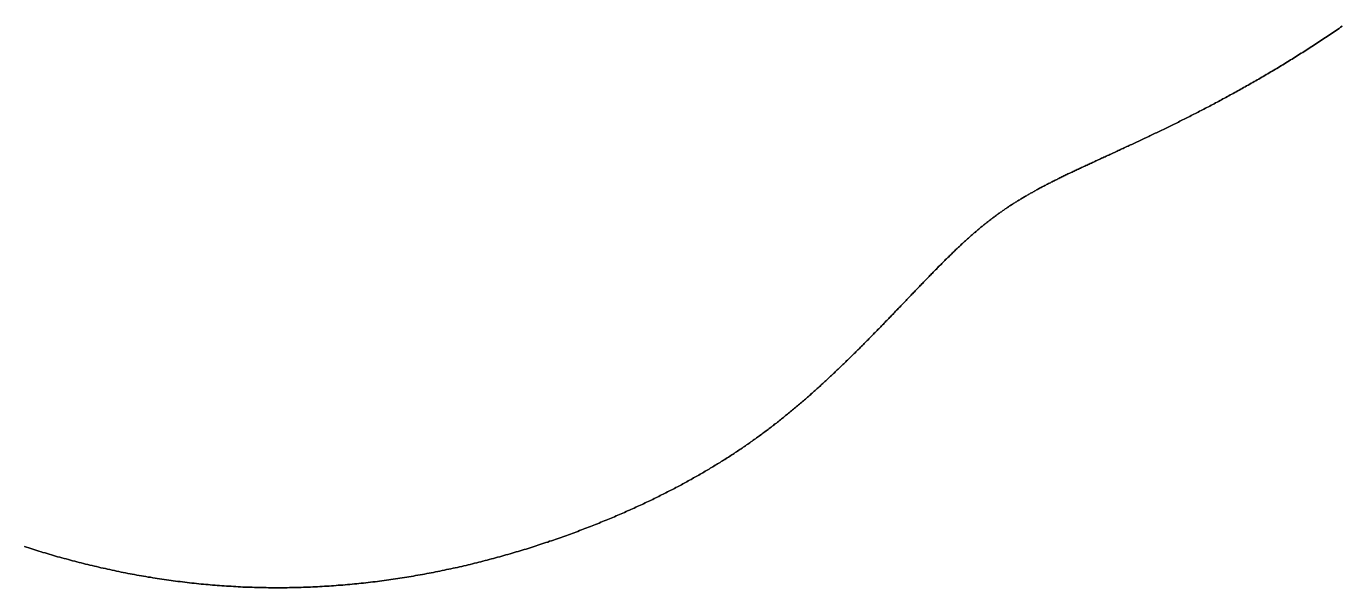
# Model space of a CAD drawing. Header units: inches. Extents: x 130170 to 284068, y 377793 to 804530.
# Drawn here: x 256620 to 256751.7, y 735144 to 735200.3 of the extents above; entities that cross this region are included whole.
import ezdxf

# ---------------------------------------------------------------- set-up
doc = ezdxf.new("R2010")
doc.units = ezdxf.units.IN
doc.header["$MEASUREMENT"] = 0
doc.layers.add('muni_il', color=7, linetype='Continuous')

msp = doc.modelspace()

# ---------------------------------------------------------------- linework, layer by layer
at = {"layer": 'muni_il'}
for points in [[(256619.83, 735148.16), (256620.03, 735148.09), (256620.24, 735148.03), (256620.44, 735147.96), (256620.64, 735147.9), (256620.85, 735147.84), (256621.05, 735147.77), (256621.26, 735147.71), (256621.47, 735147.65), (256621.67, 735147.58), (256621.88, 735147.52), (256622.09, 735147.46), (256622.3, 735147.4), (256622.51, 735147.33), (256622.72, 735147.27), (256622.93, 735147.21), (256623.14, 735147.15), (256623.36, 735147.09), (256623.57, 735147.03), (256623.78, 735146.97), (256624, 735146.92), (256624.21, 735146.86), (256624.43, 735146.8), (256624.64, 735146.74), (256624.86, 735146.69), (256625.07, 735146.63), (256625.29, 735146.57), (256625.51, 735146.52), (256625.73, 735146.46), (256625.94, 735146.41), (256626.16, 735146.36), (256626.38, 735146.3), (256626.6, 735146.25), (256626.82, 735146.2), (256627.04, 735146.15), (256627.26, 735146.1), (256627.48, 735146.04), (256627.71, 735145.99), (256627.93, 735145.95), (256628.15, 735145.9), (256628.37, 735145.85), (256628.6, 735145.8), (256628.82, 735145.75), (256629.04, 735145.71), (256629.27, 735145.66), (256629.49, 735145.61), (256629.72, 735145.57), (256629.94, 735145.53), (256630.17, 735145.48), (256630.39, 735145.44), (256630.62, 735145.4), (256630.85, 735145.35), (256631.07, 735145.31), (256631.3, 735145.27), (256631.53, 735145.23), (256631.75, 735145.19), (256631.98, 735145.15), (256632.21, 735145.11), (256632.44, 735145.08), (256632.67, 735145.04), (256632.9, 735145), (256633.12, 735144.97), (256633.35, 735144.93), (256633.58, 735144.9), (256633.81, 735144.86), (256634.04, 735144.83), (256634.27, 735144.8), (256634.5, 735144.77), (256634.73, 735144.74), (256634.96, 735144.7), (256635.19, 735144.67), (256635.43, 735144.65), (256635.66, 735144.62), (256635.89, 735144.59), (256636.12, 735144.56), (256636.35, 735144.54), (256636.58, 735144.51), (256636.81, 735144.48), (256637.05, 735144.46), (256637.28, 735144.44), (256637.51, 735144.41), (256637.74, 735144.39), (256637.98, 735144.37), (256638.21, 735144.35), (256638.44, 735144.33), (256638.67, 735144.31), (256638.91, 735144.29), (256639.14, 735144.27), (256639.37, 735144.25), (256639.61, 735144.24), (256639.84, 735144.22), (256640.07, 735144.2), (256640.31, 735144.19), (256640.54, 735144.18), (256640.77, 735144.16), (256641.01, 735144.15), (256641.24, 735144.14), (256641.47, 735144.13), (256641.71, 735144.11), (256641.94, 735144.1), (256642.17, 735144.1), (256642.41, 735144.09), (256642.64, 735144.08), (256642.88, 735144.07), (256643.11, 735144.07), (256643.34, 735144.06), (256643.58, 735144.05), (256643.81, 735144.05), (256644.05, 735144.05), (256644.28, 735144.04), (256644.51, 735144.04), (256644.75, 735144.04), (256644.98, 735144.04), (256645.21, 735144.04), (256645.45, 735144.04), (256645.68, 735144.04), (256645.92, 735144.04), (256646.15, 735144.04), (256646.38, 735144.05), (256646.62, 735144.05), (256646.85, 735144.06), (256647.08, 735144.06), (256647.32, 735144.07), (256647.55, 735144.07), (256647.78, 735144.08), (256648.02, 735144.09), (256648.25, 735144.1), (256648.48, 735144.11), (256648.71, 735144.12), (256648.95, 735144.13), (256649.18, 735144.14), (256649.41, 735144.15), (256649.64, 735144.17), (256649.88, 735144.18), (256650.11, 735144.19), (256650.34, 735144.21), (256650.57, 735144.22), (256650.8, 735144.24), (256651.04, 735144.26), (256651.27, 735144.28), (256651.5, 735144.29), (256651.73, 735144.31), (256651.96, 735144.33), (256652.19, 735144.35), (256652.42, 735144.37), (256652.65, 735144.39), (256652.88, 735144.42), (256653.11, 735144.44), (256653.34, 735144.46), (256653.57, 735144.49), (256653.8, 735144.51), (256654.03, 735144.54), (256654.26, 735144.56), (256654.49, 735144.59), (256654.72, 735144.62), (256654.95, 735144.64), (256655.18, 735144.67), (256655.41, 735144.7), (256655.63, 735144.73), (256655.86, 735144.76), (256656.09, 735144.79), (256656.32, 735144.82), (256656.54, 735144.86), (256656.77, 735144.89), (256657, 735144.92), (256657.22, 735144.96), (256657.45, 735144.99), (256657.67, 735145.03), (256657.9, 735145.06), (256658.12, 735145.1), (256658.35, 735145.14), (256658.57, 735145.17), (256658.8, 735145.21), (256659.02, 735145.25), (256659.24, 735145.29), (256659.47, 735145.33), (256659.69, 735145.37), (256659.91, 735145.41), (256660.13, 735145.45), (256660.36, 735145.49), (256660.58, 735145.53), (256660.8, 735145.58), (256661.02, 735145.62), (256661.24, 735145.66), (256661.46, 735145.71), (256661.68, 735145.75), (256661.9, 735145.8), (256662.12, 735145.85), (256662.33, 735145.89), (256662.55, 735145.94), (256662.77, 735145.99), (256662.99, 735146.03), (256663.2, 735146.08), (256663.42, 735146.13), (256663.64, 735146.18), (256663.85, 735146.23), (256664.07, 735146.28), (256664.28, 735146.33), (256664.5, 735146.38), (256664.71, 735146.44), (256664.92, 735146.49), (256665.14, 735146.54), (256665.35, 735146.59), (256665.56, 735146.65), (256665.77, 735146.7), (256665.98, 735146.76), (256666.19, 735146.81), (256666.4, 735146.87), (256666.61, 735146.92), (256666.82, 735146.98), (256667.03, 735147.03), (256667.24, 735147.09), (256667.45, 735147.15), (256667.65, 735147.2), (256667.86, 735147.26), (256668.07, 735147.32), (256668.27, 735147.38), (256668.48, 735147.44), (256668.68, 735147.5), (256668.88, 735147.56), (256669.09, 735147.62), (256669.29, 735147.68), (256669.49, 735147.74), (256669.69, 735147.8), (256669.89, 735147.86), (256670.09, 735147.92), (256670.29, 735147.98), (256670.49, 735148.05), (256670.69, 735148.11), (256670.89, 735148.17), (256671.09, 735148.24), (256671.28, 735148.3), (256671.48, 735148.36), (256671.67, 735148.43), (256671.87, 735148.49), (256672.06, 735148.56), (256672.26, 735148.62), (256672.45, 735148.69), (256672.64, 735148.75), (256672.83, 735148.82), (256673.02, 735148.88), (256673.21, 735148.95), (256673.4, 735149.02), (256673.59, 735149.08), (256673.78, 735149.15), (256673.97, 735149.22), (256674.16, 735149.28), (256674.34, 735149.35), (256674.53, 735149.42), (256674.71, 735149.49), (256674.9, 735149.55), (256675.08, 735149.62), (256675.27, 735149.69), (256675.45, 735149.76), (256675.63, 735149.83), (256675.81, 735149.9), (256675.99, 735149.97), (256676.17, 735150.04), (256676.35, 735150.1), (256676.53, 735150.17), (256676.71, 735150.24), (256676.88, 735150.31), (256677.06, 735150.38), (256677.24, 735150.45), (256677.41, 735150.52), (256677.58, 735150.6), (256677.76, 735150.67), (256677.93, 735150.74), (256678.1, 735150.81), (256678.27, 735150.88), (256678.44, 735150.95), (256678.61, 735151.02), (256678.78, 735151.09), (256678.95, 735151.16), (256679.12, 735151.24), (256679.29, 735151.31), (256679.45, 735151.38), (256679.62, 735151.45), (256679.78, 735151.52), (256679.95, 735151.59), (256680.11, 735151.67), (256680.27, 735151.74), (256680.44, 735151.81), (256680.6, 735151.88), (256680.76, 735151.96), (256680.92, 735152.03), (256681.08, 735152.1), (256681.23, 735152.17), (256681.39, 735152.25), (256681.55, 735152.32), (256681.71, 735152.39), (256681.86, 735152.46), (256682.02, 735152.54), (256682.17, 735152.61), (256682.32, 735152.68), (256682.48, 735152.76), (256682.63, 735152.83), (256682.78, 735152.9), (256682.93, 735152.98), (256683.08, 735153.05), (256683.23, 735153.12), (256683.38, 735153.19), (256683.53, 735153.27), (256683.67, 735153.34), (256683.82, 735153.42), (256683.97, 735153.49), (256684.11, 735153.56), (256684.26, 735153.64), (256684.4, 735153.71), (256684.54, 735153.78), (256684.69, 735153.86), (256684.83, 735153.93), (256684.97, 735154), (256685.11, 735154.08), (256685.25, 735154.15), (256685.39, 735154.23), (256685.53, 735154.3), (256685.67, 735154.37), (256685.8, 735154.45), (256685.94, 735154.52), (256686.08, 735154.59), (256686.21, 735154.67), (256686.35, 735154.74), (256686.48, 735154.82), (256686.62, 735154.89), (256686.75, 735154.96), (256686.88, 735155.04), (256687.01, 735155.11), (256687.14, 735155.19), (256687.27, 735155.26), (256687.4, 735155.34), (256687.53, 735155.41), (256687.66, 735155.48), (256687.79, 735155.56), (256687.92, 735155.63), (256688.05, 735155.71), (256688.17, 735155.78), (256688.3, 735155.86), (256688.43, 735155.93), (256688.55, 735156.01), (256688.67, 735156.08), (256688.8, 735156.16), (256688.92, 735156.23), (256689.05, 735156.31), (256689.17, 735156.38), (256689.29, 735156.46), (256689.41, 735156.53), (256689.53, 735156.61), (256689.65, 735156.68), (256689.77, 735156.76), (256689.89, 735156.83), (256690.01, 735156.91), (256690.13, 735156.98), (256690.25, 735157.06), (256690.37, 735157.13), (256690.48, 735157.21), (256690.6, 735157.28), (256690.72, 735157.36), (256690.83, 735157.44), (256690.95, 735157.51), (256691.06, 735157.59), (256691.18, 735157.66), (256691.29, 735157.74), (256691.41, 735157.82), (256691.52, 735157.89), (256691.63, 735157.97), (256691.74, 735158.04), (256691.86, 735158.12), (256691.97, 735158.2), (256692.08, 735158.28), (256692.19, 735158.35), (256692.3, 735158.43), (256692.41, 735158.51), (256692.52, 735158.58), (256692.63, 735158.66), (256692.74, 735158.74), (256692.85, 735158.82), (256692.96, 735158.89), (256693.07, 735158.97), (256693.18, 735159.05), (256693.28, 735159.13), (256693.39, 735159.21), (256693.5, 735159.28), (256693.61, 735159.36), (256693.71, 735159.44), (256693.82, 735159.52), (256693.92, 735159.6), (256694.03, 735159.68), (256694.14, 735159.76), (256694.24, 735159.84), (256694.35, 735159.91), (256694.45, 735159.99), (256694.55, 735160.07), (256694.66, 735160.15), (256694.76, 735160.23), (256694.87, 735160.31), (256694.97, 735160.39), (256695.07, 735160.47), (256695.18, 735160.55), (256695.28, 735160.64), (256695.38, 735160.72), (256695.48, 735160.8), (256695.59, 735160.88), (256695.69, 735160.96), (256695.79, 735161.04), (256695.89, 735161.12), (256695.99, 735161.2), (256696.1, 735161.29), (256696.2, 735161.37), (256696.3, 735161.45), (256696.4, 735161.53), (256696.5, 735161.62), (256696.6, 735161.7), (256696.7, 735161.78), (256696.8, 735161.86), (256696.9, 735161.95), (256697, 735162.03), (256697.1, 735162.11), (256697.2, 735162.2), (256697.3, 735162.28), (256697.4, 735162.37), (256697.5, 735162.45), (256697.59, 735162.54), (256697.69, 735162.62), (256697.79, 735162.71), (256697.89, 735162.79), (256697.99, 735162.88), (256698.09, 735162.96), (256698.19, 735163.05), (256698.28, 735163.13), (256698.38, 735163.22), (256698.48, 735163.3), (256698.58, 735163.39), (256698.67, 735163.48), (256698.77, 735163.56), (256698.87, 735163.65), (256698.97, 735163.74), (256699.06, 735163.82), (256699.16, 735163.91), (256699.26, 735164), (256699.36, 735164.09), (256699.45, 735164.17), (256699.55, 735164.26), (256699.64, 735164.35), (256699.74, 735164.44), (256699.84, 735164.53), (256699.93, 735164.61), (256700.03, 735164.7), (256700.13, 735164.79), (256700.22, 735164.88), (256700.32, 735164.97), (256700.41, 735165.06), (256700.51, 735165.15), (256700.61, 735165.24), (256700.7, 735165.33), (256700.8, 735165.42), (256700.89, 735165.51), (256700.99, 735165.6), (256701.08, 735165.69), (256701.18, 735165.78), (256701.27, 735165.87), (256701.37, 735165.96), (256701.46, 735166.05), (256701.56, 735166.14), (256701.65, 735166.23), (256701.75, 735166.32), (256701.84, 735166.41), (256701.94, 735166.5), (256702.03, 735166.59), (256702.12, 735166.69), (256702.22, 735166.78), (256702.31, 735166.87), (256702.41, 735166.96), (256702.5, 735167.05), (256702.59, 735167.14), (256702.69, 735167.24), (256702.78, 735167.33), (256702.87, 735167.42), (256702.97, 735167.51), (256703.06, 735167.6), (256703.15, 735167.7), (256703.25, 735167.79), (256703.34, 735167.88), (256703.43, 735167.97), (256703.53, 735168.07), (256703.62, 735168.16), (256703.71, 735168.25), (256703.8, 735168.34), (256703.9, 735168.44), (256703.99, 735168.53), (256704.08, 735168.62), (256704.17, 735168.71), (256704.26, 735168.81), (256704.36, 735168.9), (256704.45, 735168.99), (256704.54, 735169.09), (256704.63, 735169.18), (256704.72, 735169.27), (256704.81, 735169.36), (256704.9, 735169.46), (256704.99, 735169.55), (256705.09, 735169.64), (256705.18, 735169.73), (256705.27, 735169.83), (256705.36, 735169.92), (256705.45, 735170.01), (256705.54, 735170.1), (256705.63, 735170.2), (256705.72, 735170.29), (256705.81, 735170.38), (256705.9, 735170.47), (256705.98, 735170.57), (256706.07, 735170.66), (256706.16, 735170.75), (256706.25, 735170.84), (256706.34, 735170.93), (256706.43, 735171.03), (256706.52, 735171.12), (256706.61, 735171.21), (256706.69, 735171.3), (256706.78, 735171.39), (256706.87, 735171.48), (256706.96, 735171.57), (256707.05, 735171.67), (256707.13, 735171.76), (256707.22, 735171.85), (256707.31, 735171.94), (256707.39, 735172.03), (256707.48, 735172.12), (256707.57, 735172.21), (256707.65, 735172.3), (256707.74, 735172.39), (256707.83, 735172.48), (256707.91, 735172.57), (256708, 735172.66), (256708.08, 735172.75), (256708.17, 735172.84), (256708.25, 735172.93), (256708.34, 735173.02), (256708.42, 735173.1), (256708.51, 735173.19), (256708.59, 735173.28), (256708.68, 735173.37), (256708.76, 735173.46), (256708.84, 735173.55), (256708.93, 735173.63), (256709.01, 735173.72), (256709.1, 735173.81), (256709.18, 735173.89), (256709.26, 735173.98), (256709.35, 735174.07), (256709.43, 735174.15), (256709.51, 735174.24), (256709.59, 735174.33), (256709.68, 735174.41), (256709.76, 735174.5), (256709.84, 735174.58), (256709.92, 735174.67), (256710, 735174.75), (256710.08, 735174.83), (256710.17, 735174.92), (256710.25, 735175), (256710.33, 735175.09), (256710.41, 735175.17), (256710.49, 735175.25), (256710.57, 735175.33), (256710.65, 735175.42), (256710.73, 735175.5), (256710.81, 735175.58), (256710.89, 735175.66), (256710.97, 735175.74), (256711.05, 735175.83), (256711.13, 735175.91), (256711.21, 735175.99), (256711.28, 735176.07), (256711.36, 735176.15), (256711.44, 735176.23), (256711.52, 735176.31), (256711.6, 735176.38), (256711.68, 735176.46), (256711.76, 735176.54), (256711.83, 735176.62), (256711.91, 735176.7), (256711.99, 735176.77), (256712.07, 735176.85), (256712.14, 735176.93), (256712.22, 735177.01), (256712.3, 735177.08), (256712.37, 735177.16), (256712.45, 735177.23), (256712.53, 735177.31), (256712.6, 735177.38), (256712.68, 735177.46), (256712.76, 735177.53), (256712.83, 735177.61), (256712.91, 735177.68), (256712.99, 735177.75), (256713.06, 735177.83), (256713.14, 735177.9), (256713.21, 735177.97), (256713.29, 735178.04), (256713.36, 735178.11), (256713.44, 735178.19), (256713.52, 735178.26), (256713.59, 735178.33), (256713.67, 735178.4), (256713.74, 735178.47), (256713.82, 735178.54), (256713.89, 735178.61), (256713.97, 735178.68), (256714.04, 735178.75), (256714.12, 735178.81), (256714.19, 735178.88), (256714.27, 735178.95), (256714.34, 735179.02), (256714.42, 735179.08), (256714.49, 735179.15), (256714.56, 735179.22), (256714.64, 735179.28), (256714.71, 735179.35), (256714.79, 735179.41), (256714.86, 735179.48), (256714.94, 735179.55), (256715.01, 735179.61), (256715.09, 735179.67), (256715.16, 735179.74), (256715.24, 735179.8), (256715.31, 735179.87), (256715.38, 735179.93), (256715.46, 735179.99), (256715.53, 735180.05), (256715.61, 735180.12), (256715.68, 735180.18), (256715.76, 735180.24), (256715.83, 735180.3), (256715.91, 735180.36), (256715.98, 735180.42), (256716.06, 735180.48), (256716.13, 735180.54), (256716.21, 735180.6), (256716.28, 735180.66), (256716.36, 735180.72), (256716.43, 735180.78), (256716.51, 735180.84), (256716.58, 735180.9), (256716.66, 735180.95), (256716.73, 735181.01), (256716.81, 735181.07), (256716.88, 735181.13), (256716.96, 735181.18), (256717.04, 735181.24), (256717.11, 735181.3), (256717.19, 735181.35), (256717.26, 735181.41), (256717.34, 735181.47), (256717.42, 735181.52), (256717.49, 735181.58), (256717.57, 735181.63), (256717.65, 735181.69), (256717.73, 735181.74), (256717.8, 735181.8), (256717.88, 735181.85), (256717.96, 735181.9), (256718.04, 735181.96), (256718.11, 735182.01), (256718.19, 735182.06), (256718.27, 735182.12), (256718.35, 735182.17), (256718.43, 735182.22), (256718.51, 735182.28), (256718.59, 735182.33), (256718.67, 735182.38), (256718.75, 735182.43), (256718.83, 735182.48), (256718.91, 735182.54), (256718.99, 735182.59), (256719.07, 735182.64), (256719.15, 735182.69), (256719.23, 735182.74), (256719.31, 735182.79), (256719.39, 735182.84), (256719.48, 735182.89), (256719.56, 735182.94), (256719.64, 735182.99), (256719.72, 735183.04), (256719.81, 735183.09), (256719.89, 735183.14), (256719.97, 735183.19), (256720.06, 735183.24), (256720.14, 735183.29), (256720.23, 735183.34), (256720.31, 735183.39), (256720.4, 735183.44), (256720.48, 735183.49), (256720.57, 735183.54), (256720.65, 735183.59), (256720.74, 735183.63), (256720.83, 735183.68), (256720.91, 735183.73), (256721, 735183.78), (256721.09, 735183.83), (256721.18, 735183.88), (256721.26, 735183.93), (256721.35, 735183.97), (256721.44, 735184.02), (256721.53, 735184.07), (256721.62, 735184.12), (256721.71, 735184.17), (256721.8, 735184.22), (256721.89, 735184.26), (256721.99, 735184.31), (256722.08, 735184.36), (256722.17, 735184.41), (256722.26, 735184.46), (256722.35, 735184.5), (256722.45, 735184.55), (256722.54, 735184.6), (256722.64, 735184.65), (256722.73, 735184.7), (256722.83, 735184.74), (256722.92, 735184.79), (256723.02, 735184.84), (256723.11, 735184.89), (256723.21, 735184.94), (256723.31, 735184.98), (256723.4, 735185.03), (256723.5, 735185.08), (256723.6, 735185.13), (256723.7, 735185.18), (256723.8, 735185.22), (256723.9, 735185.27), (256724, 735185.32), (256724.1, 735185.37), (256724.2, 735185.42), (256724.3, 735185.47), (256724.4, 735185.52), (256724.5, 735185.57), (256724.6, 735185.61), (256724.71, 735185.66), (256724.81, 735185.71), (256724.91, 735185.76), (256725.02, 735185.81), (256725.12, 735185.86), (256725.23, 735185.91), (256725.33, 735185.96), (256725.44, 735186.01), (256725.55, 735186.06), (256725.65, 735186.11), (256725.76, 735186.16), (256725.87, 735186.21), (256725.98, 735186.26), (256726.09, 735186.31), (256726.2, 735186.36), (256726.31, 735186.41), (256726.42, 735186.46), (256726.53, 735186.52), (256726.64, 735186.57), (256726.75, 735186.62), (256726.86, 735186.67), (256726.97, 735186.72), (256727.09, 735186.77), (256727.2, 735186.83), (256727.31, 735186.88), (256727.43, 735186.93), (256727.54, 735186.98), (256727.66, 735187.04), (256727.77, 735187.09), (256727.89, 735187.14), (256728.01, 735187.2), (256728.12, 735187.25), (256728.24, 735187.31), (256728.36, 735187.36), (256728.48, 735187.41), (256728.59, 735187.47), (256728.71, 735187.52), (256728.83, 735187.58), (256728.95, 735187.63), (256729.07, 735187.69), (256729.19, 735187.74), (256729.32, 735187.8), (256729.44, 735187.86), (256729.56, 735187.91), (256729.68, 735187.97), (256729.81, 735188.03), (256729.93, 735188.08), (256730.05, 735188.14), (256730.18, 735188.2), (256730.3, 735188.26), (256730.43, 735188.32), (256730.55, 735188.37), (256730.68, 735188.43), (256730.81, 735188.49), (256730.93, 735188.55), (256731.06, 735188.61), (256731.19, 735188.67), (256731.32, 735188.73), (256731.44, 735188.79), (256731.57, 735188.85), (256731.7, 735188.91), (256731.83, 735188.97), (256731.96, 735189.03), (256732.09, 735189.1), (256732.22, 735189.16), (256732.35, 735189.22), (256732.49, 735189.28), (256732.62, 735189.34), (256732.75, 735189.41), (256732.88, 735189.47), (256733.02, 735189.53), (256733.15, 735189.6), (256733.28, 735189.66), (256733.42, 735189.73), (256733.55, 735189.79), (256733.69, 735189.86), (256733.82, 735189.92), (256733.96, 735189.99), (256734.1, 735190.05), (256734.23, 735190.12), (256734.37, 735190.19), (256734.51, 735190.25), (256734.64, 735190.32), (256734.78, 735190.39), (256734.92, 735190.46), (256735.06, 735190.53), (256735.2, 735190.59), (256735.34, 735190.66), (256735.47, 735190.73), (256735.61, 735190.8), (256735.75, 735190.87), (256735.89, 735190.94), (256736.04, 735191.01), (256736.18, 735191.08), (256736.32, 735191.15), (256736.46, 735191.22), (256736.6, 735191.3), (256736.74, 735191.37), (256736.89, 735191.44), (256737.03, 735191.51), (256737.17, 735191.59), (256737.31, 735191.66), (256737.46, 735191.73), (256737.6, 735191.81), (256737.75, 735191.88), (256737.89, 735191.96), (256738.03, 735192.03), (256738.18, 735192.11), (256738.32, 735192.18), (256738.47, 735192.26), (256738.61, 735192.33), (256738.76, 735192.41), (256738.91, 735192.49), (256739.05, 735192.57), (256739.2, 735192.64), (256739.34, 735192.72), (256739.49, 735192.8), (256739.64, 735192.88), (256739.79, 735192.96), (256739.93, 735193.04), (256740.08, 735193.12), (256740.23, 735193.2), (256740.38, 735193.28), (256740.52, 735193.36), (256740.67, 735193.44), (256740.82, 735193.52), (256740.97, 735193.6), (256741.12, 735193.68), (256741.27, 735193.77), (256741.42, 735193.85), (256741.57, 735193.93), (256741.72, 735194.01), (256741.87, 735194.1), (256742.01, 735194.18), (256742.16, 735194.27), (256742.31, 735194.35), (256742.47, 735194.44), (256742.62, 735194.52), (256742.77, 735194.61), (256742.92, 735194.69), (256743.07, 735194.78), (256743.22, 735194.87), (256743.37, 735194.95), (256743.52, 735195.04), (256743.67, 735195.13), (256743.82, 735195.22), (256743.97, 735195.3), (256744.12, 735195.39), (256744.28, 735195.48), (256744.43, 735195.57), (256744.58, 735195.66), (256744.73, 735195.75), (256744.88, 735195.84), (256745.04, 735195.93), (256745.19, 735196.02), (256745.34, 735196.11), (256745.49, 735196.21), (256745.64, 735196.3), (256745.8, 735196.39), (256745.95, 735196.48), (256746.1, 735196.58), (256746.25, 735196.67), (256746.4, 735196.76), (256746.56, 735196.86), (256746.71, 735196.95), (256746.86, 735197.04), (256747.01, 735197.14), (256747.17, 735197.23), (256747.32, 735197.33), (256747.47, 735197.43), (256747.62, 735197.52), (256747.78, 735197.62), (256747.93, 735197.71), (256748.08, 735197.81), (256748.24, 735197.91), (256748.39, 735198.01), (256748.54, 735198.1), (256748.69, 735198.2), (256748.85, 735198.3), (256749, 735198.4), (256749.15, 735198.5), (256749.3, 735198.6), (256749.45, 735198.7), (256749.61, 735198.8), (256749.76, 735198.9), (256749.91, 735199), (256750.06, 735199.1), (256750.22, 735199.2), (256750.37, 735199.3), (256750.52, 735199.4), (256750.67, 735199.5), (256750.82, 735199.61), (256750.98, 735199.71), (256751.13, 735199.81), (256751.28, 735199.92), (256751.43, 735200.02), (256751.58, 735200.12), (256751.73, 735200.23), (256751.89, 735200.33)], [(256751.89, 735200.33), (256751.73, 735200.23), (256751.58, 735200.12), (256751.43, 735200.02), (256751.28, 735199.92), (256751.13, 735199.81), (256750.98, 735199.71), (256750.82, 735199.61), (256750.67, 735199.5), (256750.52, 735199.4), (256750.37, 735199.3), (256750.22, 735199.2), (256750.06, 735199.1), (256749.91, 735199), (256749.76, 735198.9), (256749.61, 735198.8), (256749.45, 735198.7), (256749.3, 735198.6), (256749.15, 735198.5), (256749, 735198.4), (256748.85, 735198.3), (256748.69, 735198.2), (256748.54, 735198.1), (256748.39, 735198.01), (256748.24, 735197.91), (256748.08, 735197.81), (256747.93, 735197.71), (256747.78, 735197.62), (256747.62, 735197.52), (256747.47, 735197.43), (256747.32, 735197.33), (256747.17, 735197.23), (256747.01, 735197.14), (256746.86, 735197.04), (256746.71, 735196.95), (256746.56, 735196.86), (256746.4, 735196.76), (256746.25, 735196.67), (256746.1, 735196.58), (256745.95, 735196.48), (256745.8, 735196.39), (256745.64, 735196.3), (256745.49, 735196.21), (256745.34, 735196.11), (256745.19, 735196.02), (256745.04, 735195.93), (256744.88, 735195.84), (256744.73, 735195.75), (256744.58, 735195.66), (256744.43, 735195.57), (256744.28, 735195.48), (256744.12, 735195.39), (256743.97, 735195.3), (256743.82, 735195.22), (256743.67, 735195.13), (256743.52, 735195.04), (256743.37, 735194.95), (256743.22, 735194.87), (256743.07, 735194.78), (256742.92, 735194.69), (256742.77, 735194.61), (256742.62, 735194.52), (256742.47, 735194.44), (256742.31, 735194.35), (256742.16, 735194.27), (256742.01, 735194.18), (256741.87, 735194.1), (256741.72, 735194.01), (256741.57, 735193.93), (256741.42, 735193.85), (256741.27, 735193.77), (256741.12, 735193.68), (256740.97, 735193.6), (256740.82, 735193.52), (256740.67, 735193.44), (256740.52, 735193.36), (256740.38, 735193.28), (256740.23, 735193.2), (256740.08, 735193.12), (256739.93, 735193.04), (256739.79, 735192.96), (256739.64, 735192.88), (256739.49, 735192.8), (256739.34, 735192.72), (256739.2, 735192.64), (256739.05, 735192.57), (256738.91, 735192.49), (256738.76, 735192.41), (256738.61, 735192.33), (256738.47, 735192.26), (256738.32, 735192.18), (256738.18, 735192.11), (256738.03, 735192.03), (256737.89, 735191.96), (256737.75, 735191.88), (256737.6, 735191.81), (256737.46, 735191.73), (256737.31, 735191.66), (256737.17, 735191.59), (256737.03, 735191.51), (256736.89, 735191.44), (256736.74, 735191.37), (256736.6, 735191.3), (256736.46, 735191.22), (256736.32, 735191.15), (256736.18, 735191.08), (256736.04, 735191.01), (256735.89, 735190.94), (256735.75, 735190.87), (256735.61, 735190.8), (256735.47, 735190.73), (256735.34, 735190.66), (256735.2, 735190.59), (256735.06, 735190.53), (256734.92, 735190.46), (256734.78, 735190.39), (256734.64, 735190.32), (256734.51, 735190.25), (256734.37, 735190.19), (256734.23, 735190.12), (256734.1, 735190.05), (256733.96, 735189.99), (256733.82, 735189.92), (256733.69, 735189.86), (256733.55, 735189.79), (256733.42, 735189.73), (256733.28, 735189.66), (256733.15, 735189.6), (256733.02, 735189.53), (256732.88, 735189.47), (256732.75, 735189.41), (256732.62, 735189.34), (256732.49, 735189.28), (256732.35, 735189.22), (256732.22, 735189.16), (256732.09, 735189.1), (256731.96, 735189.03), (256731.83, 735188.97), (256731.7, 735188.91), (256731.57, 735188.85), (256731.44, 735188.79), (256731.32, 735188.73), (256731.19, 735188.67), (256731.06, 735188.61), (256730.93, 735188.55), (256730.81, 735188.49), (256730.68, 735188.43), (256730.55, 735188.37), (256730.43, 735188.32), (256730.3, 735188.26), (256730.18, 735188.2), (256730.05, 735188.14), (256729.93, 735188.08), (256729.81, 735188.03), (256729.68, 735187.97), (256729.56, 735187.91), (256729.44, 735187.86), (256729.32, 735187.8), (256729.19, 735187.74), (256729.07, 735187.69), (256728.95, 735187.63), (256728.83, 735187.58), (256728.71, 735187.52), (256728.59, 735187.47), (256728.48, 735187.41), (256728.36, 735187.36), (256728.24, 735187.31), (256728.12, 735187.25), (256728.01, 735187.2), (256727.89, 735187.14), (256727.77, 735187.09), (256727.66, 735187.04), (256727.54, 735186.98), (256727.43, 735186.93), (256727.31, 735186.88), (256727.2, 735186.83), (256727.09, 735186.77), (256726.97, 735186.72), (256726.86, 735186.67), (256726.75, 735186.62), (256726.64, 735186.57), (256726.53, 735186.52), (256726.42, 735186.46), (256726.31, 735186.41), (256726.2, 735186.36), (256726.09, 735186.31), (256725.98, 735186.26), (256725.87, 735186.21), (256725.76, 735186.16), (256725.65, 735186.11), (256725.55, 735186.06), (256725.44, 735186.01), (256725.33, 735185.96), (256725.23, 735185.91), (256725.12, 735185.86), (256725.02, 735185.81), (256724.91, 735185.76), (256724.81, 735185.71), (256724.71, 735185.66), (256724.6, 735185.61), (256724.5, 735185.57), (256724.4, 735185.52), (256724.3, 735185.47), (256724.2, 735185.42), (256724.1, 735185.37), (256724, 735185.32), (256723.9, 735185.27), (256723.8, 735185.22), (256723.7, 735185.18), (256723.6, 735185.13), (256723.5, 735185.08), (256723.4, 735185.03), (256723.31, 735184.98), (256723.21, 735184.94), (256723.11, 735184.89), (256723.02, 735184.84), (256722.92, 735184.79), (256722.83, 735184.74), (256722.73, 735184.7), (256722.64, 735184.65), (256722.54, 735184.6), (256722.45, 735184.55), (256722.35, 735184.5), (256722.26, 735184.46), (256722.17, 735184.41), (256722.08, 735184.36), (256721.99, 735184.31), (256721.89, 735184.26), (256721.8, 735184.22), (256721.71, 735184.17), (256721.62, 735184.12), (256721.53, 735184.07), (256721.44, 735184.02), (256721.35, 735183.97), (256721.26, 735183.93), (256721.18, 735183.88), (256721.09, 735183.83), (256721, 735183.78), (256720.91, 735183.73), (256720.83, 735183.68), (256720.74, 735183.63), (256720.65, 735183.59), (256720.57, 735183.54), (256720.48, 735183.49), (256720.4, 735183.44), (256720.31, 735183.39), (256720.23, 735183.34), (256720.14, 735183.29), (256720.06, 735183.24), (256719.97, 735183.19), (256719.89, 735183.14), (256719.81, 735183.09), (256719.72, 735183.04), (256719.64, 735182.99), (256719.56, 735182.94), (256719.48, 735182.89), (256719.39, 735182.84), (256719.31, 735182.79), (256719.23, 735182.74), (256719.15, 735182.69), (256719.07, 735182.64), (256718.99, 735182.59), (256718.91, 735182.54), (256718.83, 735182.48), (256718.75, 735182.43), (256718.67, 735182.38), (256718.59, 735182.33), (256718.51, 735182.28), (256718.43, 735182.22), (256718.35, 735182.17), (256718.27, 735182.12), (256718.19, 735182.06), (256718.11, 735182.01), (256718.04, 735181.96), (256717.96, 735181.9), (256717.88, 735181.85), (256717.8, 735181.8), (256717.73, 735181.74), (256717.65, 735181.69), (256717.57, 735181.63), (256717.49, 735181.58), (256717.42, 735181.52), (256717.34, 735181.47), (256717.26, 735181.41), (256717.19, 735181.35), (256717.11, 735181.3), (256717.04, 735181.24), (256716.96, 735181.18), (256716.88, 735181.13), (256716.81, 735181.07), (256716.73, 735181.01), (256716.66, 735180.95), (256716.58, 735180.9), (256716.51, 735180.84), (256716.43, 735180.78), (256716.36, 735180.72), (256716.28, 735180.66), (256716.21, 735180.6), (256716.13, 735180.54), (256716.06, 735180.48), (256715.98, 735180.42), (256715.91, 735180.36), (256715.83, 735180.3), (256715.76, 735180.24), (256715.68, 735180.18), (256715.61, 735180.12), (256715.53, 735180.05), (256715.46, 735179.99), (256715.38, 735179.93), (256715.31, 735179.87), (256715.24, 735179.8), (256715.16, 735179.74), (256715.09, 735179.67), (256715.01, 735179.61), (256714.94, 735179.55), (256714.86, 735179.48), (256714.79, 735179.41), (256714.71, 735179.35), (256714.64, 735179.28), (256714.56, 735179.22), (256714.49, 735179.15), (256714.42, 735179.08), (256714.34, 735179.02), (256714.27, 735178.95), (256714.19, 735178.88), (256714.12, 735178.81), (256714.04, 735178.75), (256713.97, 735178.68), (256713.89, 735178.61), (256713.82, 735178.54), (256713.74, 735178.47), (256713.67, 735178.4), (256713.59, 735178.33), (256713.52, 735178.26), (256713.44, 735178.19), (256713.36, 735178.11), (256713.29, 735178.04), (256713.21, 735177.97), (256713.14, 735177.9), (256713.06, 735177.83), (256712.99, 735177.75), (256712.91, 735177.68), (256712.83, 735177.61), (256712.76, 735177.53), (256712.68, 735177.46), (256712.6, 735177.38), (256712.53, 735177.31), (256712.45, 735177.23), (256712.37, 735177.16), (256712.3, 735177.08), (256712.22, 735177.01), (256712.14, 735176.93), (256712.07, 735176.85), (256711.99, 735176.77), (256711.91, 735176.7), (256711.83, 735176.62), (256711.76, 735176.54), (256711.68, 735176.46), (256711.6, 735176.38), (256711.52, 735176.31), (256711.44, 735176.23), (256711.36, 735176.15), (256711.28, 735176.07), (256711.21, 735175.99), (256711.13, 735175.91), (256711.05, 735175.83), (256710.97, 735175.74), (256710.89, 735175.66), (256710.81, 735175.58), (256710.73, 735175.5), (256710.65, 735175.42), (256710.57, 735175.33), (256710.49, 735175.25), (256710.41, 735175.17), (256710.33, 735175.09), (256710.25, 735175), (256710.17, 735174.92), (256710.08, 735174.83), (256710, 735174.75), (256709.92, 735174.67), (256709.84, 735174.58), (256709.76, 735174.5), (256709.68, 735174.41), (256709.59, 735174.33), (256709.51, 735174.24), (256709.43, 735174.15), (256709.35, 735174.07), (256709.26, 735173.98), (256709.18, 735173.89), (256709.1, 735173.81), (256709.01, 735173.72), (256708.93, 735173.63), (256708.84, 735173.55), (256708.76, 735173.46), (256708.68, 735173.37), (256708.59, 735173.28), (256708.51, 735173.19), (256708.42, 735173.1), (256708.34, 735173.02), (256708.25, 735172.93), (256708.17, 735172.84), (256708.08, 735172.75), (256708, 735172.66), (256707.91, 735172.57), (256707.83, 735172.48), (256707.74, 735172.39), (256707.65, 735172.3), (256707.57, 735172.21), (256707.48, 735172.12), (256707.39, 735172.03), (256707.31, 735171.94), (256707.22, 735171.85), (256707.13, 735171.76), (256707.05, 735171.67), (256706.96, 735171.57), (256706.87, 735171.48), (256706.78, 735171.39), (256706.69, 735171.3), (256706.61, 735171.21), (256706.52, 735171.12), (256706.43, 735171.03), (256706.34, 735170.93), (256706.25, 735170.84), (256706.16, 735170.75), (256706.07, 735170.66), (256705.98, 735170.57), (256705.9, 735170.47), (256705.81, 735170.38), (256705.72, 735170.29), (256705.63, 735170.2), (256705.54, 735170.1), (256705.45, 735170.01), (256705.36, 735169.92), (256705.27, 735169.83), (256705.18, 735169.73), (256705.09, 735169.64), (256704.99, 735169.55), (256704.9, 735169.46), (256704.81, 735169.36), (256704.72, 735169.27), (256704.63, 735169.18), (256704.54, 735169.09), (256704.45, 735168.99), (256704.36, 735168.9), (256704.26, 735168.81), (256704.17, 735168.71), (256704.08, 735168.62), (256703.99, 735168.53), (256703.9, 735168.44), (256703.8, 735168.34), (256703.71, 735168.25), (256703.62, 735168.16), (256703.53, 735168.07), (256703.43, 735167.97), (256703.34, 735167.88), (256703.25, 735167.79), (256703.15, 735167.7), (256703.06, 735167.6), (256702.97, 735167.51), (256702.87, 735167.42), (256702.78, 735167.33), (256702.69, 735167.24), (256702.59, 735167.14), (256702.5, 735167.05), (256702.41, 735166.96), (256702.31, 735166.87), (256702.22, 735166.78), (256702.12, 735166.69), (256702.03, 735166.59), (256701.94, 735166.5), (256701.84, 735166.41), (256701.75, 735166.32), (256701.65, 735166.23), (256701.56, 735166.14), (256701.46, 735166.05), (256701.37, 735165.96), (256701.27, 735165.87), (256701.18, 735165.78), (256701.08, 735165.69), (256700.99, 735165.6), (256700.89, 735165.51), (256700.8, 735165.42), (256700.7, 735165.33), (256700.61, 735165.24), (256700.51, 735165.15), (256700.41, 735165.06), (256700.32, 735164.97), (256700.22, 735164.88), (256700.13, 735164.79), (256700.03, 735164.7), (256699.93, 735164.61), (256699.84, 735164.53), (256699.74, 735164.44), (256699.64, 735164.35), (256699.55, 735164.26), (256699.45, 735164.17), (256699.36, 735164.09), (256699.26, 735164), (256699.16, 735163.91), (256699.06, 735163.82), (256698.97, 735163.74), (256698.87, 735163.65), (256698.77, 735163.56), (256698.67, 735163.48), (256698.58, 735163.39), (256698.48, 735163.3), (256698.38, 735163.22), (256698.28, 735163.13), (256698.19, 735163.05), (256698.09, 735162.96), (256697.99, 735162.88), (256697.89, 735162.79), (256697.79, 735162.71), (256697.69, 735162.62), (256697.59, 735162.54), (256697.5, 735162.45), (256697.4, 735162.37), (256697.3, 735162.28), (256697.2, 735162.2), (256697.1, 735162.11), (256697, 735162.03), (256696.9, 735161.95), (256696.8, 735161.86), (256696.7, 735161.78), (256696.6, 735161.7), (256696.5, 735161.62), (256696.4, 735161.53), (256696.3, 735161.45), (256696.2, 735161.37), (256696.1, 735161.29), (256695.99, 735161.2), (256695.89, 735161.12), (256695.79, 735161.04), (256695.69, 735160.96), (256695.59, 735160.88), (256695.48, 735160.8), (256695.38, 735160.72), (256695.28, 735160.64), (256695.18, 735160.55), (256695.07, 735160.47), (256694.97, 735160.39), (256694.87, 735160.31), (256694.76, 735160.23), (256694.66, 735160.15), (256694.55, 735160.07), (256694.45, 735159.99), (256694.35, 735159.91), (256694.24, 735159.84), (256694.14, 735159.76), (256694.03, 735159.68), (256693.92, 735159.6), (256693.82, 735159.52), (256693.71, 735159.44), (256693.61, 735159.36), (256693.5, 735159.28), (256693.39, 735159.21), (256693.28, 735159.13), (256693.18, 735159.05), (256693.07, 735158.97), (256692.96, 735158.89), (256692.85, 735158.82), (256692.74, 735158.74), (256692.63, 735158.66), (256692.52, 735158.58), (256692.41, 735158.51), (256692.3, 735158.43), (256692.19, 735158.35), (256692.08, 735158.28), (256691.97, 735158.2), (256691.86, 735158.12), (256691.74, 735158.04), (256691.63, 735157.97), (256691.52, 735157.89), (256691.41, 735157.82), (256691.29, 735157.74), (256691.18, 735157.66), (256691.06, 735157.59), (256690.95, 735157.51), (256690.83, 735157.44), (256690.72, 735157.36), (256690.6, 735157.28), (256690.48, 735157.21), (256690.37, 735157.13), (256690.25, 735157.06), (256690.13, 735156.98), (256690.01, 735156.91), (256689.89, 735156.83), (256689.77, 735156.76), (256689.65, 735156.68), (256689.53, 735156.61), (256689.41, 735156.53), (256689.29, 735156.46), (256689.17, 735156.38), (256689.05, 735156.31), (256688.92, 735156.23), (256688.8, 735156.16), (256688.67, 735156.08), (256688.55, 735156.01), (256688.43, 735155.93), (256688.3, 735155.86), (256688.17, 735155.78), (256688.05, 735155.71), (256687.92, 735155.63), (256687.79, 735155.56), (256687.66, 735155.48), (256687.53, 735155.41), (256687.4, 735155.34), (256687.27, 735155.26), (256687.14, 735155.19), (256687.01, 735155.11), (256686.88, 735155.04), (256686.75, 735154.96), (256686.62, 735154.89), (256686.48, 735154.82), (256686.35, 735154.74), (256686.21, 735154.67), (256686.08, 735154.59), (256685.94, 735154.52), (256685.8, 735154.45), (256685.67, 735154.37), (256685.53, 735154.3), (256685.39, 735154.23), (256685.25, 735154.15), (256685.11, 735154.08), (256684.97, 735154), (256684.83, 735153.93), (256684.69, 735153.86), (256684.54, 735153.78), (256684.4, 735153.71), (256684.26, 735153.64), (256684.11, 735153.56), (256683.97, 735153.49), (256683.82, 735153.42), (256683.67, 735153.34), (256683.53, 735153.27), (256683.38, 735153.19), (256683.23, 735153.12), (256683.08, 735153.05), (256682.93, 735152.98), (256682.78, 735152.9), (256682.63, 735152.83), (256682.48, 735152.76), (256682.32, 735152.68), (256682.17, 735152.61), (256682.02, 735152.54), (256681.86, 735152.46), (256681.71, 735152.39), (256681.55, 735152.32), (256681.39, 735152.25), (256681.23, 735152.17), (256681.08, 735152.1), (256680.92, 735152.03), (256680.76, 735151.96), (256680.6, 735151.88), (256680.44, 735151.81), (256680.27, 735151.74), (256680.11, 735151.67), (256679.95, 735151.59), (256679.78, 735151.52), (256679.62, 735151.45), (256679.45, 735151.38), (256679.29, 735151.31), (256679.12, 735151.24), (256678.95, 735151.16), (256678.78, 735151.09), (256678.61, 735151.02), (256678.44, 735150.95), (256678.27, 735150.88), (256678.1, 735150.81), (256677.93, 735150.74), (256677.76, 735150.67), (256677.58, 735150.6), (256677.41, 735150.52), (256677.24, 735150.45), (256677.06, 735150.38), (256676.88, 735150.31), (256676.71, 735150.24), (256676.53, 735150.17), (256676.35, 735150.1), (256676.17, 735150.04), (256675.99, 735149.97), (256675.81, 735149.9), (256675.63, 735149.83), (256675.45, 735149.76), (256675.27, 735149.69), (256675.08, 735149.62), (256674.9, 735149.55), (256674.71, 735149.49), (256674.53, 735149.42), (256674.34, 735149.35), (256674.16, 735149.28), (256673.97, 735149.22), (256673.78, 735149.15), (256673.59, 735149.08), (256673.4, 735149.02), (256673.21, 735148.95), (256673.02, 735148.88), (256672.83, 735148.82), (256672.64, 735148.75), (256672.45, 735148.69), (256672.26, 735148.62), (256672.06, 735148.56), (256671.87, 735148.49), (256671.67, 735148.43), (256671.48, 735148.36), (256671.28, 735148.3), (256671.09, 735148.24), (256670.89, 735148.17), (256670.69, 735148.11), (256670.49, 735148.05), (256670.29, 735147.98), (256670.09, 735147.92), (256669.89, 735147.86), (256669.69, 735147.8), (256669.49, 735147.74), (256669.29, 735147.68), (256669.09, 735147.62), (256668.88, 735147.56), (256668.68, 735147.5), (256668.48, 735147.44), (256668.27, 735147.38), (256668.07, 735147.32), (256667.86, 735147.26), (256667.65, 735147.2), (256667.45, 735147.15), (256667.24, 735147.09), (256667.03, 735147.03), (256666.82, 735146.98), (256666.61, 735146.92), (256666.4, 735146.87), (256666.19, 735146.81), (256665.98, 735146.76), (256665.77, 735146.7), (256665.56, 735146.65), (256665.35, 735146.59), (256665.14, 735146.54), (256664.92, 735146.49), (256664.71, 735146.44), (256664.5, 735146.38), (256664.28, 735146.33), (256664.07, 735146.28), (256663.85, 735146.23), (256663.64, 735146.18), (256663.42, 735146.13), (256663.2, 735146.08), (256662.99, 735146.03), (256662.77, 735145.99), (256662.55, 735145.94), (256662.33, 735145.89), (256662.12, 735145.85), (256661.9, 735145.8), (256661.68, 735145.75), (256661.46, 735145.71), (256661.24, 735145.66), (256661.02, 735145.62), (256660.8, 735145.58), (256660.58, 735145.53), (256660.36, 735145.49), (256660.13, 735145.45), (256659.91, 735145.41), (256659.69, 735145.37), (256659.47, 735145.33), (256659.24, 735145.29), (256659.02, 735145.25), (256658.8, 735145.21), (256658.57, 735145.17), (256658.35, 735145.14), (256658.12, 735145.1), (256657.9, 735145.06), (256657.67, 735145.03), (256657.45, 735144.99), (256657.22, 735144.96), (256657, 735144.92), (256656.77, 735144.89), (256656.54, 735144.86), (256656.32, 735144.82), (256656.09, 735144.79), (256655.86, 735144.76), (256655.63, 735144.73), (256655.41, 735144.7), (256655.18, 735144.67), (256654.95, 735144.64), (256654.72, 735144.62), (256654.49, 735144.59), (256654.26, 735144.56), (256654.03, 735144.54), (256653.8, 735144.51), (256653.57, 735144.49), (256653.34, 735144.46), (256653.11, 735144.44), (256652.88, 735144.42), (256652.65, 735144.39), (256652.42, 735144.37), (256652.19, 735144.35), (256651.96, 735144.33), (256651.73, 735144.31), (256651.5, 735144.29), (256651.27, 735144.28), (256651.04, 735144.26), (256650.8, 735144.24), (256650.57, 735144.22), (256650.34, 735144.21), (256650.11, 735144.19), (256649.88, 735144.18), (256649.64, 735144.17), (256649.41, 735144.15), (256649.18, 735144.14), (256648.95, 735144.13), (256648.71, 735144.12), (256648.48, 735144.11), (256648.25, 735144.1), (256648.02, 735144.09), (256647.78, 735144.08), (256647.55, 735144.07), (256647.32, 735144.07), (256647.08, 735144.06), (256646.85, 735144.06), (256646.62, 735144.05), (256646.38, 735144.05), (256646.15, 735144.04), (256645.92, 735144.04), (256645.68, 735144.04), (256645.45, 735144.04), (256645.21, 735144.04), (256644.98, 735144.04), (256644.75, 735144.04), (256644.51, 735144.04), (256644.28, 735144.04), (256644.05, 735144.05), (256643.81, 735144.05), (256643.58, 735144.05), (256643.34, 735144.06), (256643.11, 735144.07), (256642.88, 735144.07), (256642.64, 735144.08), (256642.41, 735144.09), (256642.17, 735144.1), (256641.94, 735144.1), (256641.71, 735144.11), (256641.47, 735144.13), (256641.24, 735144.14), (256641.01, 735144.15), (256640.77, 735144.16), (256640.54, 735144.18), (256640.31, 735144.19), (256640.07, 735144.2), (256639.84, 735144.22), (256639.61, 735144.24), (256639.37, 735144.25), (256639.14, 735144.27), (256638.91, 735144.29), (256638.67, 735144.31), (256638.44, 735144.33), (256638.21, 735144.35), (256637.98, 735144.37), (256637.74, 735144.39), (256637.51, 735144.41), (256637.28, 735144.44), (256637.05, 735144.46), (256636.81, 735144.48), (256636.58, 735144.51), (256636.35, 735144.54), (256636.12, 735144.56), (256635.89, 735144.59), (256635.66, 735144.62), (256635.43, 735144.65), (256635.19, 735144.67), (256634.96, 735144.7), (256634.73, 735144.74), (256634.5, 735144.77), (256634.27, 735144.8), (256634.04, 735144.83), (256633.81, 735144.86), (256633.58, 735144.9), (256633.35, 735144.93), (256633.12, 735144.97), (256632.9, 735145), (256632.67, 735145.04), (256632.44, 735145.08), (256632.21, 735145.11), (256631.98, 735145.15), (256631.75, 735145.19), (256631.53, 735145.23), (256631.3, 735145.27), (256631.07, 735145.31), (256630.85, 735145.35), (256630.62, 735145.4), (256630.39, 735145.44), (256630.17, 735145.48), (256629.94, 735145.53), (256629.72, 735145.57), (256629.49, 735145.61), (256629.27, 735145.66), (256629.04, 735145.71), (256628.82, 735145.75), (256628.6, 735145.8), (256628.37, 735145.85), (256628.15, 735145.9), (256627.93, 735145.95), (256627.71, 735145.99), (256627.48, 735146.04), (256627.26, 735146.1), (256627.04, 735146.15), (256626.82, 735146.2), (256626.6, 735146.25), (256626.38, 735146.3), (256626.16, 735146.36), (256625.94, 735146.41), (256625.73, 735146.46), (256625.51, 735146.52), (256625.29, 735146.57), (256625.07, 735146.63), (256624.86, 735146.69), (256624.64, 735146.74), (256624.43, 735146.8), (256624.21, 735146.86), (256624, 735146.92), (256623.78, 735146.97), (256623.57, 735147.03), (256623.36, 735147.09), (256623.14, 735147.15), (256622.93, 735147.21), (256622.72, 735147.27), (256622.51, 735147.33), (256622.3, 735147.4), (256622.09, 735147.46), (256621.88, 735147.52), (256621.67, 735147.58), (256621.47, 735147.65), (256621.26, 735147.71), (256621.05, 735147.77), (256620.85, 735147.84), (256620.64, 735147.9), (256620.44, 735147.96), (256620.24, 735148.03), (256620.03, 735148.09), (256619.83, 735148.16)]]:
    msp.add_lwpolyline(points, dxfattribs=at)

doc.saveas('drawing.dxf')
